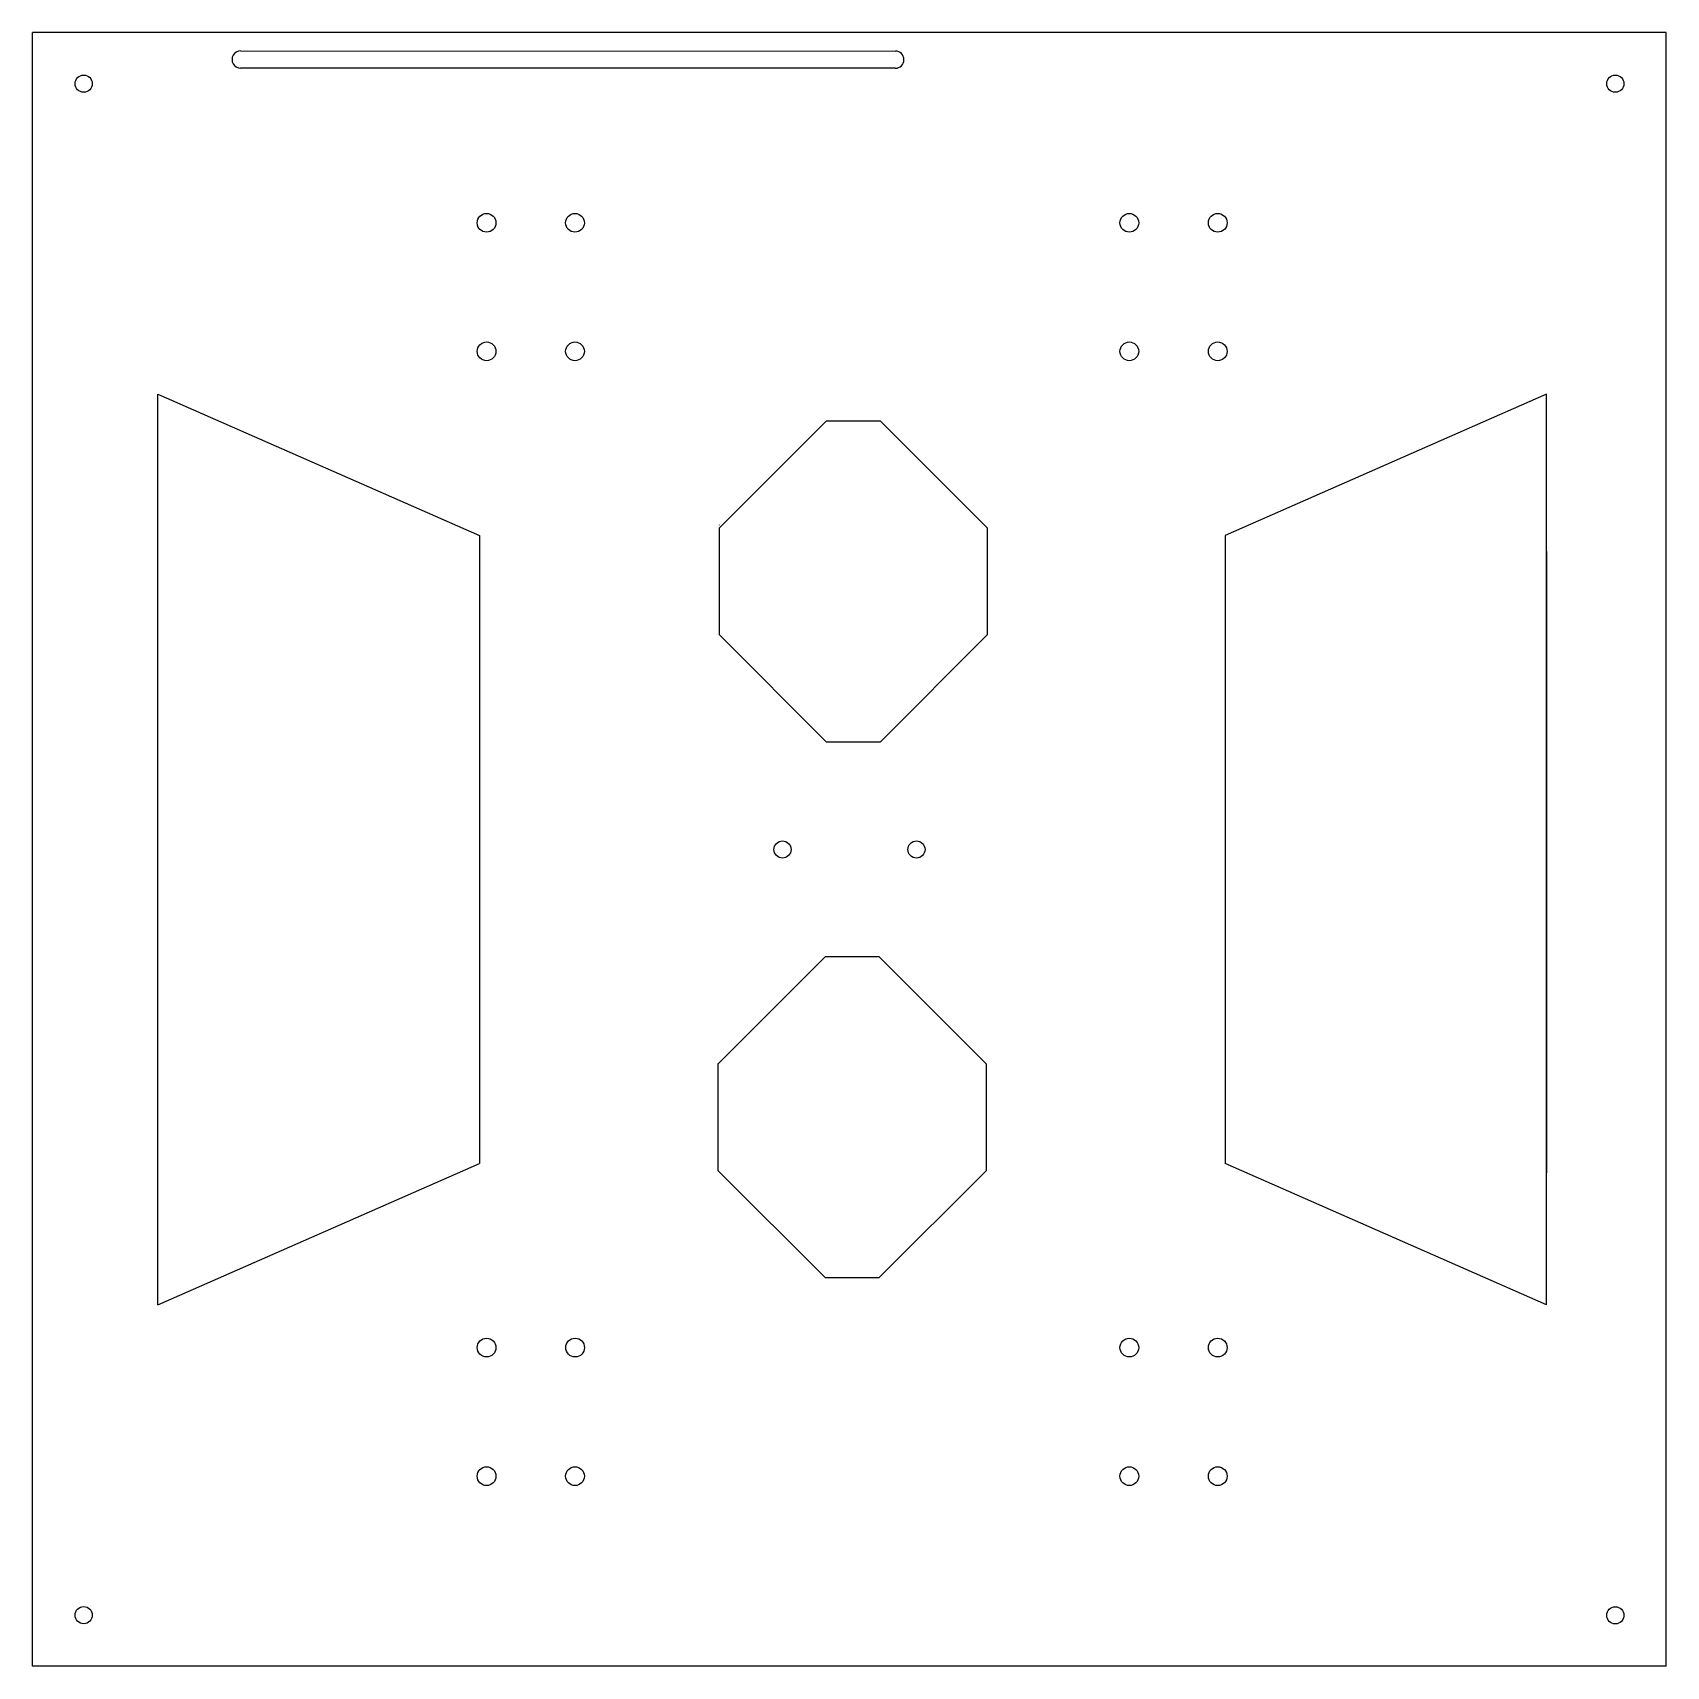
# Model space of a CAD drawing. Header units: millimetres. Extents: x -328 to -23, y -21 to 284.
import ezdxf

# ---------------------------------------------------------------- set-up
doc = ezdxf.new("R2010")
doc.units = ezdxf.units.MM
doc.header["$MEASUREMENT"] = 0

msp = doc.modelspace()

# ---------------------------------------------------------------- linework, layer by layer
for p, q in [((-327.69, -21.44), (-327.69, 283.56)), ((-22.69, 283.56), (-327.69, 283.56)), ((-22.69, 238.69), (-22.69, 283.56)), ((-288.87, 280.15), (-166.63, 280.11)), ((-166.63, 276.91), (-288.87, 276.95)), ((-22.69, -21.44), (-22.69, 238.69)), ((-304.29, 46.06), (-304.29, 216.06)), ((-304.29, 216.06), (-244.29, 189.7)), ((-45.08, 216.06), (-105.08, 189.7)), ((-45.08, 46.06), (-45.08, 216.06)), ((-199.47, 191.11), (-179.47, 211.11)), ((-179.47, 211.11), (-169.47, 211.11)), ((-169.47, 211.11), (-149.47, 191.11)), ((-244.29, 189.7), (-244.29, 72.42)), ((-199.47, 191.58), (-199.47, 191.65)), ((-199.47, 171.11), (-199.47, 191.11)), ((-149.47, 191.11), (-149.47, 171.11)), ((-105.08, 189.7), (-105.08, 72.42)), ((-44.99, 70.71), (-44.99, 186.71)), ((-179.47, 151.11), (-199.47, 171.11)), ((-149.47, 171.11), (-169.47, 151.11)), ((-169.47, 151.11), (-179.47, 151.11)), ((-199.69, 91.06), (-179.69, 111.06)), ((-179.69, 111.06), (-169.69, 111.06)), ((-169.69, 111.06), (-149.69, 91.06)), ((-199.69, 91.06), (-199.69, 91.13)), ((-199.69, 71.06), (-199.69, 91.06)), ((-149.69, 91.06), (-149.69, 71.06)), ((-304.29, 46.06), (-244.29, 72.42)), ((-179.69, 51.06), (-199.69, 71.06)), ((-149.69, 71.06), (-169.69, 51.06)), ((-45.08, 46.06), (-105.08, 72.42)), ((-169.69, 51.06), (-179.69, 51.06)), ((-22.69, -21.44), (-327.69, -21.44))]:
    msp.add_line(p, q)
for centre, radius in [((-318.16, 274.03), 1.6), ((-32.21, 274.03), 1.6), ((-242.94, 248.06), 1.75), ((-226.44, 248.06), 1.75), ((-122.94, 248.06), 1.75), ((-106.44, 248.06), 1.75), ((-242.94, 224.06), 1.75), ((-226.44, 224.06), 1.75), ((-122.94, 224.06), 1.75), ((-106.44, 224.06), 1.75), ((-187.69, 131.06), 1.6), ((-162.69, 131.06), 1.6), ((-242.94, 38.06), 1.75), ((-226.41, 38.07), 1.75), ((-122.94, 38.06), 1.75), ((-106.44, 38.06), 1.75), ((-242.94, 14.06), 1.75), ((-226.44, 14.06), 1.75), ((-122.94, 14.06), 1.75), ((-106.44, 14.06), 1.75), ((-318.16, -11.88), 1.6), ((-32.21, -11.92), 1.6)]:
    msp.add_circle(centre, radius)
for centre, start, end in [((-288.87, 278.55), 89.9832, 269.9832), ((-166.63, 278.51), 269.9832, 89.9832)]:
    msp.add_arc(centre, 1.6, start, end)

doc.saveas('drawing.dxf')
